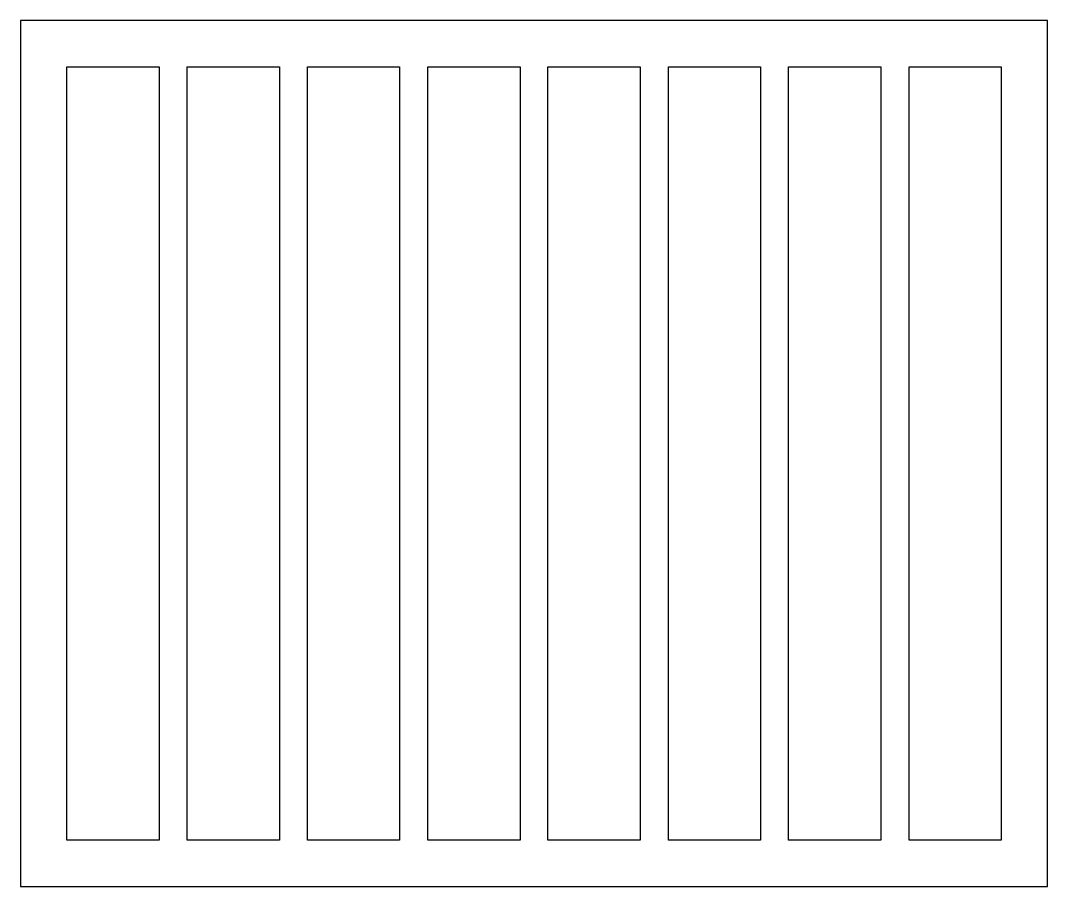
# Model space of a CAD drawing. Header units: inches. Extents: x 0 to 11.1, y 0 to 9.4.
import ezdxf

# ---------------------------------------------------------------- set-up
doc = ezdxf.new("R2010")
doc.units = ezdxf.units.IN
doc.header["$MEASUREMENT"] = 0

msp = doc.modelspace()

# ---------------------------------------------------------------- linework, layer by layer
for points in [[(0, 9.376), (0, 0), (11.125, 0), (11.125, 9.376)], [(1.5, 8.876), (1.5, 0.5), (0.5, 0.5), (0.5, 8.876)], [(2.804, 8.876), (2.804, 0.5), (1.804, 0.5), (1.804, 8.876)], [(4.107, 8.876), (4.107, 0.5), (3.107, 0.5), (3.107, 8.876)], [(5.411, 8.876), (5.411, 0.5), (4.411, 0.5), (4.411, 8.876)], [(6.714, 8.876), (6.714, 0.5), (5.714, 0.5), (5.714, 8.876)], [(8.018, 8.876), (8.018, 0.5), (7.018, 0.5), (7.018, 8.876)], [(9.321, 8.876), (9.321, 0.5), (8.321, 0.5), (8.321, 8.876)], [(10.625, 8.876), (10.625, 0.5), (9.625, 0.5), (9.625, 8.876)]]:
    msp.add_lwpolyline(points, close=True)

doc.saveas('drawing.dxf')
